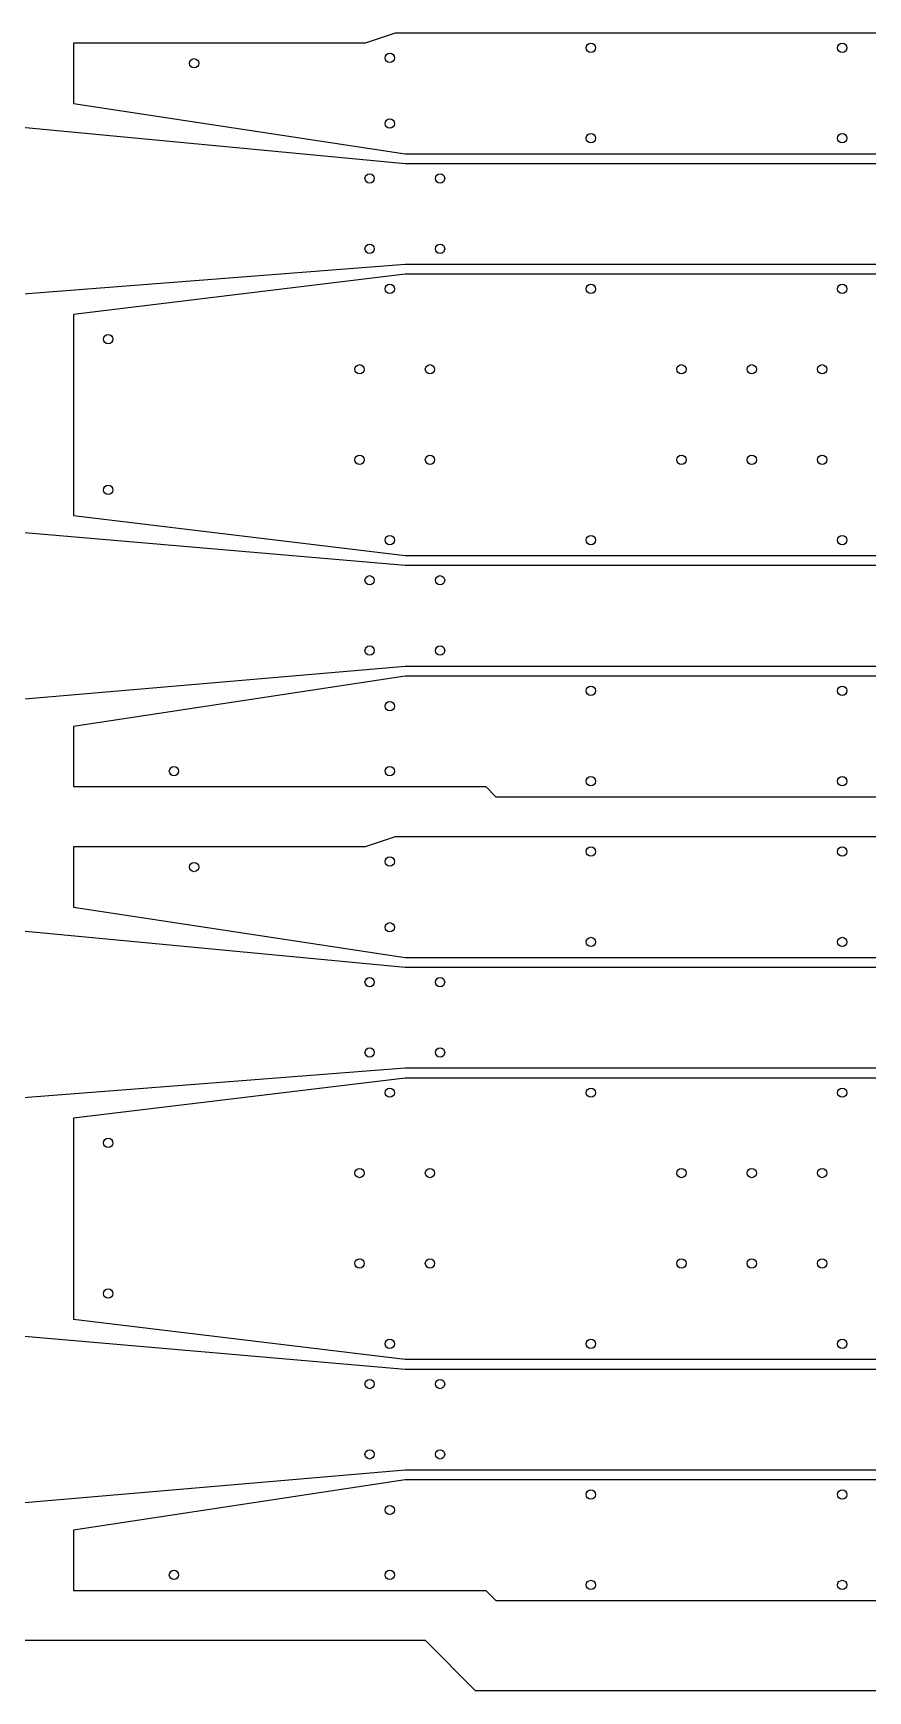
# Model space of a CAD drawing. Header units: millimetres. Extents: x 43.3 to 83.3, y 94.2 to 164.2.
# Drawn here: x 59.6 to 67.9, y 109.4 to 125.9 of the extents above; entities that cross this region are included whole.
import ezdxf

# ---------------------------------------------------------------- set-up
doc = ezdxf.new("R2010")
doc.units = ezdxf.units.MM
doc.layers.add('Foil', color=5, linetype='Continuous')
doc.layers.add('Outline', color=3, linetype='Continuous')

msp = doc.modelspace()

# ---------------------------------------------------------------- linework, layer by layer
at = {"layer": 'Foil'}
for p, q in [((63.2, 125.9), (62.9, 125.8)), ((70.7, 125.9), (63.2, 125.9)), ((62.9, 125.8), (60, 125.8)), ((60, 125.8), (60, 125.2)), ((63.3, 124.6), (51.7, 125.7)), ((60, 125.2), (63.3, 124.7)), ((63.3, 124.7), (63.4, 124.7)), ((67.9, 124.6), (63.3, 124.6)), ((63.4, 124.7), (68.1, 124.7)), ((70.7, 124.6), (67.9, 124.6)), ((51.7, 122.7), (63.3, 123.6)), ((63.3, 123.6), (64.2, 123.6)), ((64.2, 123.6), (67.9, 123.6)), ((67.9, 123.6), (70.7, 123.6)), ((63.3, 123.5), (60, 123.1)), ((64.3, 123.5), (63.3, 123.5)), ((68, 123.5), (64.3, 123.5)), ((60, 123.1), (60, 121.1)), ((63.3, 120.6), (51.7, 121.6)), ((60, 121.1), (63.3, 120.7)), ((63.3, 120.7), (64.4, 120.7)), ((64.4, 120.7), (68, 120.7)), ((64.3, 120.6), (63.3, 120.6)), ((67.9, 120.6), (64.3, 120.6)), ((70.7, 120.6), (67.9, 120.6)), ((51.7, 118.6), (63.3, 119.6)), ((63.3, 119.5), (60, 119)), ((63.3, 119.6), (64.2, 119.6)), ((64.4, 119.5), (63.3, 119.5)), ((64.2, 119.6), (67.9, 119.6)), ((68.1, 119.5), (64.4, 119.5)), ((67.9, 119.6), (70.7, 119.6)), ((60, 119), (60, 118.4)), ((60, 118.4), (64.1, 118.4)), ((64.1, 118.4), (64.2, 118.3)), ((64.2, 118.3), (70.7, 118.3)), ((63.2, 117.9), (62.9, 117.8)), ((70.7, 117.9), (63.2, 117.9)), ((63.3, 116.6), (51.7, 117.7)), ((62.9, 117.8), (60, 117.8)), ((60, 117.8), (60, 117.2)), ((60, 117.2), (63.3, 116.7)), ((63.3, 116.7), (63.4, 116.7)), ((63.4, 116.7), (68.1, 116.7)), ((67.9, 116.6), (63.3, 116.6)), ((70.7, 116.6), (67.9, 116.6)), ((51.7, 114.7), (63.3, 115.6)), ((63.3, 115.6), (64.2, 115.6)), ((64.2, 115.6), (67.9, 115.6)), ((67.9, 115.6), (70.7, 115.6)), ((63.3, 115.5), (60, 115.1)), ((64.3, 115.5), (63.3, 115.5)), ((68, 115.5), (64.3, 115.5)), ((60, 115.1), (60, 113.1)), ((63.3, 112.6), (51.7, 113.6)), ((60, 113.1), (63.3, 112.7)), ((63.3, 112.7), (64.4, 112.7)), ((64.4, 112.7), (68, 112.7)), ((64.3, 112.6), (63.3, 112.6)), ((67.9, 112.6), (64.3, 112.6)), ((70.7, 112.6), (67.9, 112.6)), ((51.7, 110.6), (63.3, 111.6)), ((63.3, 111.6), (64.2, 111.6)), ((64.2, 111.6), (67.9, 111.6)), ((67.9, 111.6), (70.7, 111.6)), ((63.3, 111.5), (60, 111)), ((64.4, 111.5), (63.3, 111.5)), ((68.1, 111.5), (64.4, 111.5)), ((60, 111), (60, 110.4)), ((60, 110.4), (64.1, 110.4)), ((64.1, 110.4), (64.2, 110.3)), ((64.2, 110.3), (70.7, 110.3))]:
    msp.add_line(p, q, dxfattribs=at)
for centre in [(65.146, 125.754), (67.646, 125.754), (61.2, 125.6), (63.146, 125.654), (63.146, 125), (65.146, 124.854), (67.646, 124.854), (62.946, 124.454), (63.646, 124.454), (62.946, 123.754), (63.646, 123.754), (63.146, 123.354), (65.146, 123.354), (67.646, 123.354), (60.346, 122.854), (62.846, 122.554), (63.546, 122.554), (66.046, 122.554), (66.746, 122.554), (67.446, 122.554), (62.846, 121.654), (63.546, 121.654), (66.046, 121.654), (66.746, 121.654), (67.446, 121.654), (60.346, 121.354), (63.146, 120.854), (65.146, 120.854), (67.646, 120.854), (62.946, 120.454), (63.646, 120.454), (62.946, 119.754), (63.646, 119.754), (65.146, 119.354), (67.646, 119.354), (63.146, 119.2), (61, 118.554), (63.146, 118.554), (65.146, 118.454), (67.646, 118.454), (61.2, 117.6), (63.146, 117.654), (65.146, 117.754), (67.646, 117.754), (63.146, 117), (65.146, 116.854), (67.646, 116.854), (62.946, 116.454), (63.646, 116.454), (62.946, 115.754), (63.646, 115.754), (63.146, 115.354), (65.146, 115.354), (67.646, 115.354), (60.346, 114.854), (62.846, 114.554), (63.546, 114.554), (66.046, 114.554), (66.746, 114.554), (67.446, 114.554), (62.846, 113.654), (63.546, 113.654), (66.046, 113.654), (66.746, 113.654), (67.446, 113.654), (60.346, 113.354), (63.146, 112.854), (65.146, 112.854), (67.646, 112.854), (62.946, 112.454), (63.646, 112.454), (62.946, 111.754), (63.646, 111.754), (65.146, 111.354), (67.646, 111.354), (63.146, 111.2), (61, 110.554), (63.146, 110.554), (65.146, 110.454), (67.646, 110.454)]:
    msp.add_circle(centre, 0.0463, dxfattribs=at)
at = {"layer": 'Outline'}
for p, q in [((63.5, 109.9), (57.5, 109.9)), ((64, 109.4), (63.5, 109.9)), ((69.9, 109.4), (64, 109.4))]:
    msp.add_line(p, q, dxfattribs=at)

doc.saveas('drawing.dxf')
